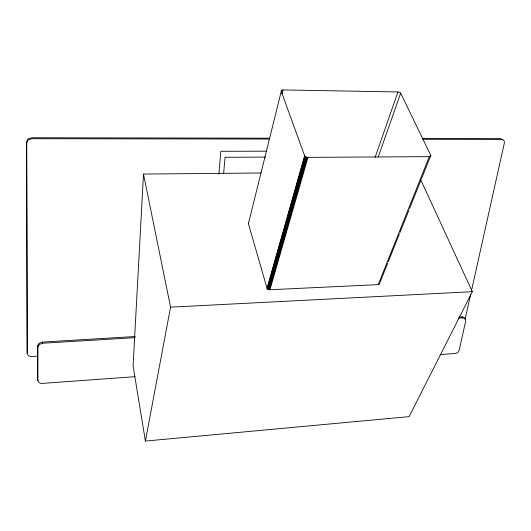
<?xml version="1.0" encoding="UTF-8"?>
<svg xmlns="http://www.w3.org/2000/svg" width="531" height="531" viewBox="0 0 531 531"><rect width="100%" height="100%" fill="white"/><g stroke="black" fill="none" stroke-linecap="round" stroke-linejoin="round"><path stroke-width="0.8" d="M134.993 376.678L42.374 383.389C39.871 383.754 37.376 381.908 37.655 379.247L37.767 345.714L38.391 343.995L40.097 342.654L42.414 342.07L135.153 336.508M37.834 380.475L37.767 345.714M261.159 172.98L143.503 174.082L133.089 365.919L145.408 441.069L409.135 416.623L472.325 291.685L420.731 179.783M218.838 174.075L220.876 151.295L266.237 151.182M223.584 173.743L225.091 157.269L265.507 157.096M37.947 346.889L39.321 344.427L42.606 343.238L135.153 337.656M145.408 441.069L170.551 307.164L143.503 174.082M465.063 319.536L470.625 294.532M471.528 290.503L504.377 142.899L504.264 141.16L503.182 139.885L501.417 139.414L422.736 139.295M379.711 283.176L379.492 284.158L378.218 284.629L269.954 289.74L267.996 289.428L267.04 288.253L248.402 223.67L281.536 90.27L283.03 89.931L397.951 91.956L399.631 92.334L400.666 93.197L430.827 155.45L430.276 156.638L307.98 157.362L305.756 156.97L304.628 155.762L281.178 91.146M282.034 93.947L283.03 89.931M267.04 288.253L304.628 155.762M267.173 288.691L304.794 156.2M267.505 289.09L305.186 156.612M267.996 289.428L305.756 156.97M268.613 289.654L306.46 157.222M269.283 289.767L307.23 157.362M269.954 289.74L307.98 157.362M375.085 157.415L397.951 91.956M378.185 157.063L400.666 93.197M378.218 284.629L429.234 156.831M380.023 282.406L387.716 263.17M388.334 261.63L399.418 233.932M400.035 232.392L408.963 210.077M409.58 208.537L420.665 180.839M421.282 179.299L430.827 155.45M248.754 222.761L248.402 223.67M440.146 354.575L455.027 353.493L456.852 352.982L458.359 351.841L459.149 350.367L465.773 320.651C466.225 316.901 460.901 317.883 458.784 318.135M37.575 356.168C34.535 356.128 28.123 358.133 27.214 353.546L26.749 142.766L28.229 139.892L31.814 138.71L269.516 139.062M458.691 317.107L462.886 316.954L464.718 318.215M170.551 307.164L472.325 291.685M269.642 138.186L31.608 137.761L28.03 138.943L26.55 141.81L27.194 353.042M422.251 138.458L500.215 138.598L502.625 139.62M461.997 316.907L462.906 317.89M37.655 379.247L37.807 380.077M42.414 342.07L42.606 343.238"/></g></svg>
